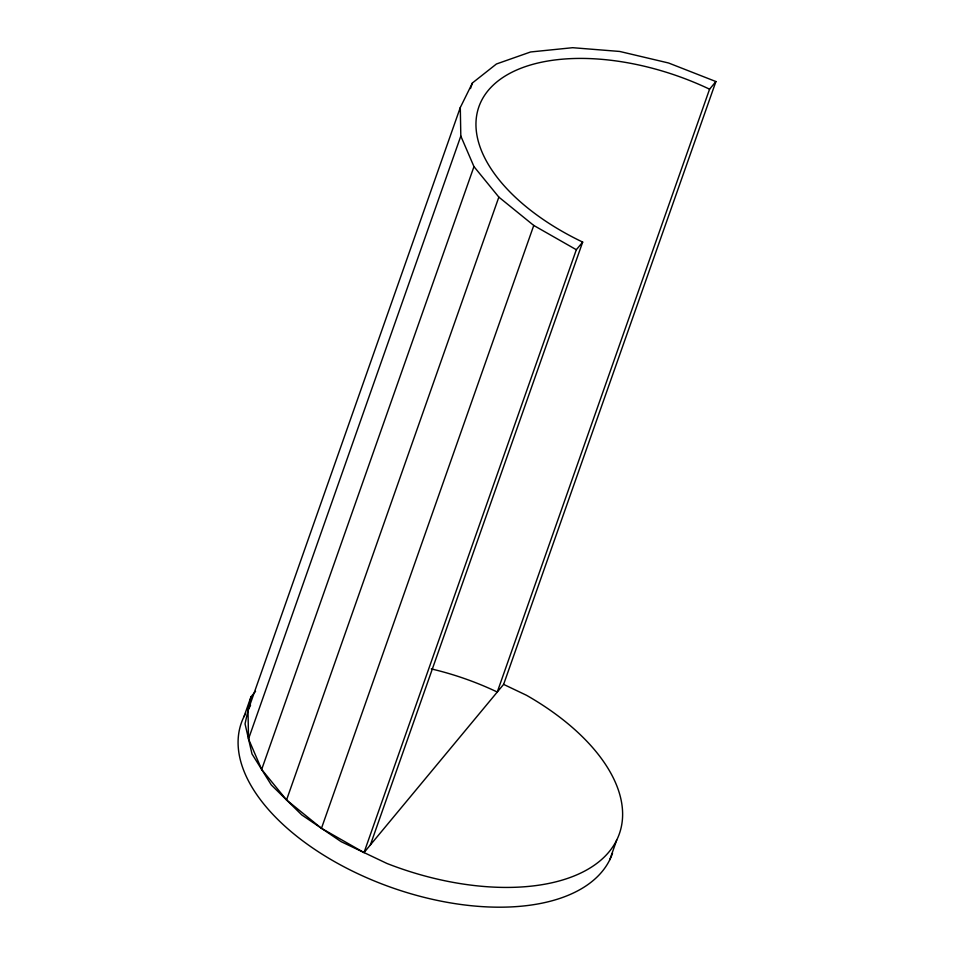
<?xml version="1.0" encoding="UTF-8"?>
<svg xmlns="http://www.w3.org/2000/svg" width="954" height="954" viewBox="0 0 954 954"><rect width="100%" height="100%" fill="white"/><g stroke="black" fill="none" stroke-linecap="round" stroke-linejoin="round"><path stroke-width="1.43" d="M255.553 691.328L250.962 696.861L245.047 723.883L251.999 753.946L271.341 784.999L301.762 814.919L341.174 841.69L386.907 863.453A196.691 105.393 19.4 0 0 609.01 851.886A196.691 105.393 19.4 0 0 526.477 695.275L503.617 684.388L364.034 852.578L321.462 828.31L286.546 799.965L261.67 769.473L248.517 738.921L248.004 710.372L460.293 107.528L472.445 82.938L496.426 63.99L530.603 51.969L572.662 47.7L619.718 51.456L668.587 63L715.917 81.543L503.617 684.388M243.997 716.621L250.962 696.861M470.465 88.567L472.445 82.938M248.517 738.921L460.818 136.064L460.293 107.528M261.67 769.473L473.971 166.616L460.818 136.064M286.546 799.965L498.847 197.108L473.971 166.616M321.462 828.31L533.763 225.454L498.847 197.108M364.034 852.578L576.335 249.721L582.679 242.077A177.289 94.995 19.4 0 1 488.221 90.451A177.289 94.995 19.4 0 1 709.573 89.187L715.917 81.543M370.379 844.934L582.679 242.077M709.573 89.187L497.272 692.032A177.289 94.995 19.4 0 0 431.291 668.909M609.737 859.852L616.701 840.104M248.004 710.372L250.556 705.197M533.763 225.454L576.335 249.721M612.528 853.174A196.691 105.393 19.4 0 1 383.854 884.716A196.691 105.393 19.4 0 1 245.285 714.176"/></g></svg>
